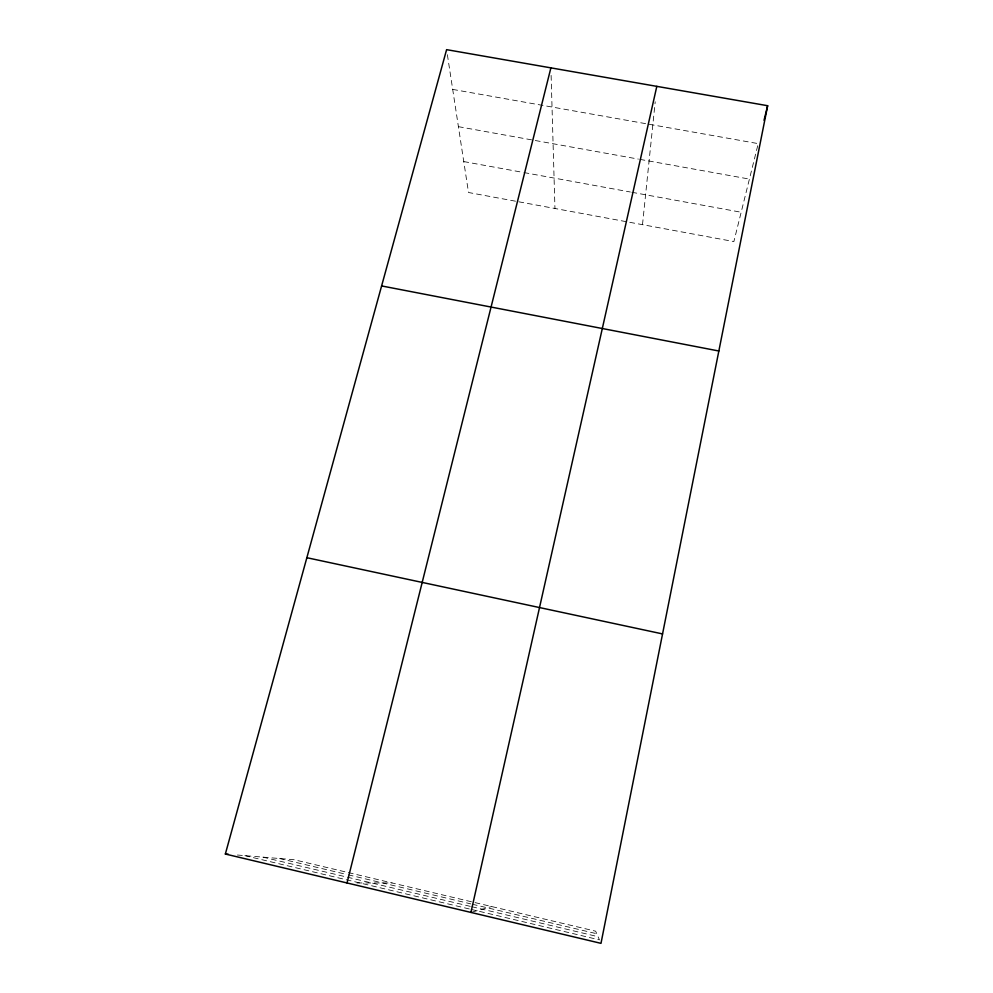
<?xml version="1.0" encoding="UTF-8"?>
<svg xmlns="http://www.w3.org/2000/svg" width="993" height="993" viewBox="0 0 993 993"><rect width="100%" height="100%" fill="white"/><g stroke="black" fill="none" stroke-linecap="round" stroke-linejoin="round"><path stroke-width="0.74" stroke-dasharray="4.96 3.72" d="M642.496 224.666L655.206 101.782M472.395 912.008L491.585 906.535M356.996 882.963L392.086 882.951M237.377 855.023L294.04 859.715L346.83 872.226M452.696 89.407L758.23 143.625L733.877 241.56L517.03 201.48M458.406 126.67L638.412 159.103M639.939 159.376L749.405 179.088M463.768 161.574L522.467 172.298M523.969 172.571L630.332 191.997M631.858 192.282L741.163 212.241M515.516 201.194L468.51 192.505L446.602 49.65M348.344 872.586L595.639 931.186L599.462 939.875L470.819 909.315M279.529 858.511L346.731 874.461M348.233 874.808L470.781 903.878M472.283 904.226L596.756 933.743M262.909 857.145L470.285 906.361M471.774 906.708L598.047 936.684M244.899 855.656L469.317 908.967M551.115 75.394L554.95 208.493"/><path stroke-width="1.49" d="M767.651 105.717L600.988 943.35L225.349 854.03L446.602 49.65L767.651 105.717L764.027 120.29M470.918 912.418L656.807 86.354M347.016 882.963L550.892 67.859M225.349 854.03L228.353 854.278M381.61 285.934L718.845 351.001M306.849 557.706L662.554 633.919"/></g></svg>
